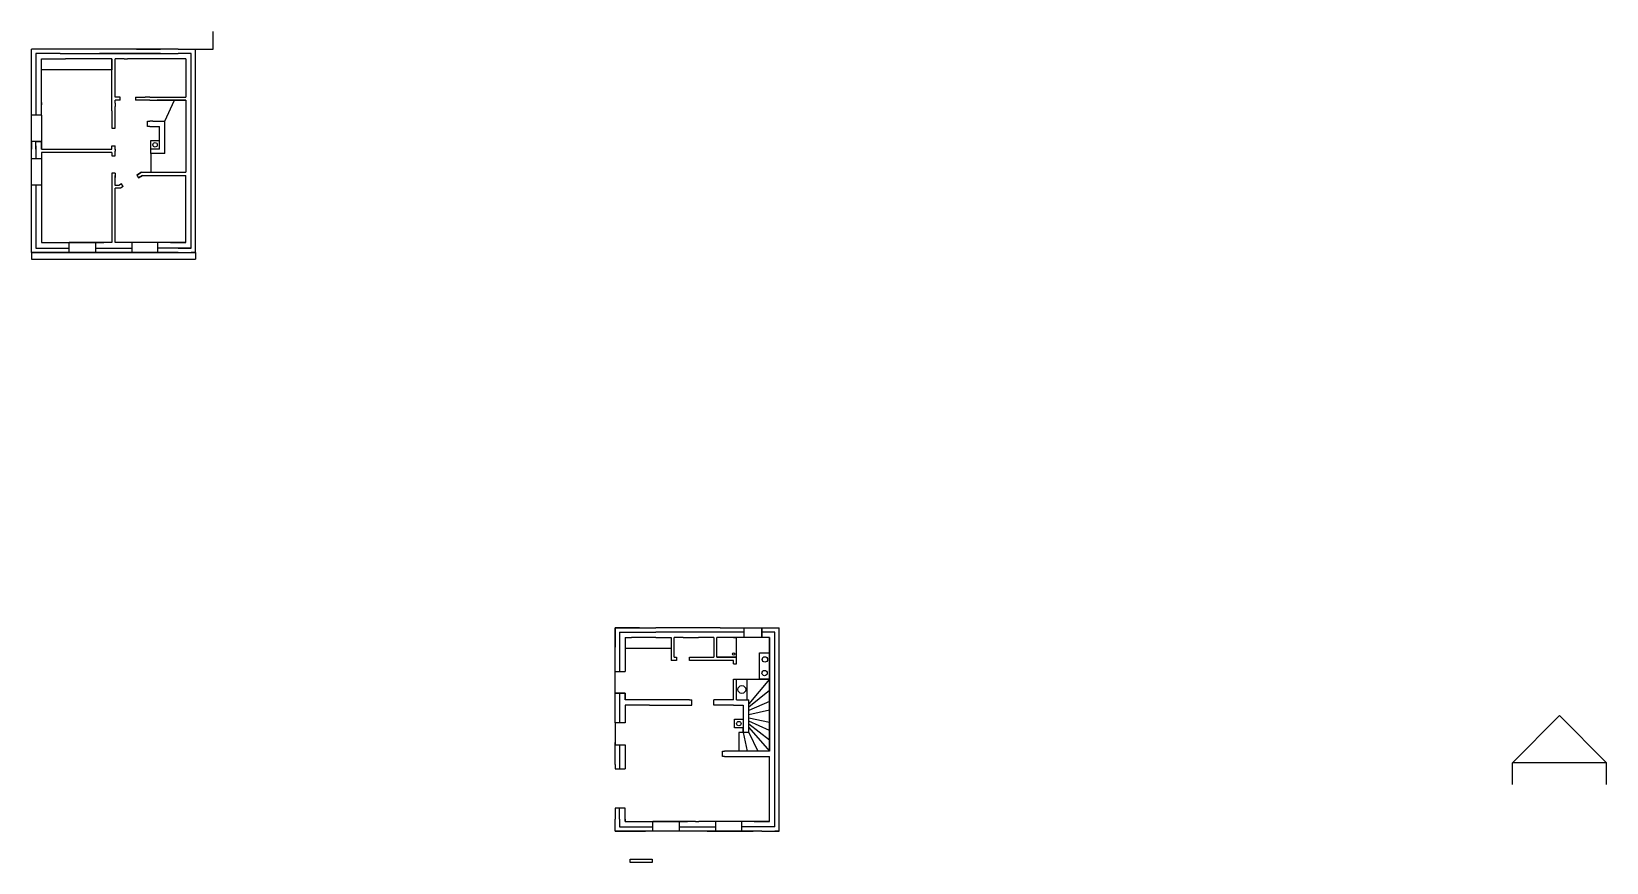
# Model space of a CAD drawing. Header units: inches. Extents: x -3325649 to -3244416, y 545985 to 644263.
# Drawn here: x -3325649 to -3253675, y 606287 to 644263 of the extents above; entities that cross this region are included whole.
import ezdxf

# ---------------------------------------------------------------- set-up
doc = ezdxf.new("R2010")
doc.units = ezdxf.units.IN
doc.header["$MEASUREMENT"] = 0

msp = doc.modelspace()

# ---------------------------------------------------------------- linework, layer by layer
for p, q in [((-3317349.02643, 643463.10277, 3400), (-3317349.02643, 644263.10277, 3400)), ((-3325649.02643, 640438.10277, 1000), (-3325649.02643, 643463.10277, 1000)), ((-3325649.02643, 634163.10277, 1000), (-3325649.02643, 643463.10277, 1000)), ((-3324539.02643, 643463.10277, 1000), (-3325649.02643, 643463.10277, 1000)), ((-3323449.02643, 643463.10277, 1000), (-3324539.02643, 643463.10277, 1000)), ((-3318949.02643, 643463.10277, 1000), (-3323449.02643, 643463.10277, 1000)), ((-3321849.02643, 643463.10277, 1000), (-3322549.02643, 643463.10277, 1000)), ((-3320849.02643, 643463.10277, 1000), (-3321849.02643, 643463.10277, 1000)), ((-3320849.02643, 643463.10277, 1000), (-3319749.02643, 643463.10277, 1000)), ((-3318949.02643, 643463.10277, 1000), (-3318149.02643, 643463.10277, 1000)), ((-3318149.02643, 634163.10277, 1000), (-3318149.02643, 643463.10277, 1000)), ((-3318149.02643, 643463.10277, 3400), (-3317349.02643, 643463.10277, 3400)), ((-3325449.02643, 643263.10277, 1000), (-3325449.02643, 640438.10277, 1000)), ((-3324339.02643, 643263.10277, 1000), (-3325449.02643, 643263.10277, 1000)), ((-3325199.02643, 640438.10277, 1000), (-3325199.02643, 643013.10277, 1000)), ((-3325199.02643, 643013.10277, 1000), (-3324089.02643, 643013.10277, 1000)), ((-3324339.02643, 643263.10277, 1000), (-3323449.02643, 643263.10277, 1000)), ((-3321974.02643, 643013.10277, 1000), (-3324089.02643, 643013.10277, 1000)), ((-3323449.02643, 643263.10277, 1000), (-3318949.02643, 643263.10277, 1000)), ((-3321849.02643, 643263.10277, 1000), (-3322549.02643, 643263.10277, 1000)), ((-3321974.02643, 640638.10277, 1000), (-3321974.02643, 643013.10277, 1000)), ((-3321974.02643, 643013.10277, 1000), (-3321974.02643, 642513.10277, 1000)), ((-3320849.02643, 643263.10277, 1000), (-3321849.02643, 643263.10277, 1000)), ((-3321419.02643, 643013.10277, 1000), (-3321824.02643, 643013.10277, 1000)), ((-3321824.02643, 641268.10277, 1000), (-3321824.02643, 643013.10277, 1000)), ((-3321419.02643, 643013.10277, 1000), (-3321269.02643, 643013.10277, 1000)), ((-3318599.02643, 643013.10277, 1000), (-3321269.02643, 643013.10277, 1000)), ((-3319749.02643, 643263.10277, 1000), (-3320849.02643, 643263.10277, 1000)), ((-3318349.02643, 643263.10277, 1000), (-3318949.02643, 643263.10277, 1000)), ((-3318349.02643, 643263.10277, 1000), (-3318949.02643, 643263.10277, 1000)), ((-3318599.02643, 643013.10277, 1000), (-3318599.02643, 641268.10277, 1000)), ((-3318349.02643, 634363.10277, 1000), (-3318349.02643, 643263.10277, 1000)), ((-3321974.02643, 642513.10277, 1000), (-3325199.02643, 642513.10277, 1000)), ((-3325199.02643, 641013.10277, 1000), (-3325199.02643, 640913.10277, 1000)), ((-3321974.02643, 640638.10277, 1000), (-3321974.02643, 639838.10277, 1000)), ((-3321604.02643, 641268.10277, 1000), (-3321824.02643, 641268.10277, 1000)), ((-3321824.02643, 640988.10277, 1000), (-3321824.02643, 641118.10277, 1000)), ((-3321604.02643, 641118.10277, 1000), (-3321824.02643, 641118.10277, 1000)), ((-3321824.02643, 640988.10277, 1000), (-3321824.02643, 640838.10277, 1000)), ((-3321824.02643, 640638.10277, 1000), (-3321824.02643, 640838.10277, 1000)), ((-3321824.02643, 640638.10277, 1000), (-3321824.02643, 640838.10277, 1000)), ((-3321824.02643, 639838.10277, 1000), (-3321824.02643, 640638.10277, 1000)), ((-3321604.02643, 641118.10277, 1000), (-3321604.02643, 641268.10277, 1000)), ((-3320904.02643, 641268.10277, 1000), (-3320449.02643, 641268.10277, 1000)), ((-3320904.02643, 641268.10277, 1000), (-3320904.02643, 641118.10277, 1000)), ((-3320449.02643, 641118.10277, 1000), (-3320904.02643, 641118.10277, 1000)), ((-3320249.02643, 641268.10277, 1000), (-3320449.02643, 641268.10277, 1000)), ((-3320249.02643, 641118.10277, 1000), (-3320449.02643, 641118.10277, 1000)), ((-3320249.02643, 641268.10277, 1000), (-3318599.02643, 641268.10277, 1000)), ((-3320249.02643, 641118.10277, 1000), (-3320099.02643, 641118.10277, 1000)), ((-3320099.02643, 641118.10277, 1000), (-3318599.02643, 641118.10277, 1000)), ((-3318599.02643, 641118.10277, 1000), (-3319899.02643, 641118.10277, 1000)), ((-3319549.02643, 640168.10277, 1000), (-3319118.05854, 641118.10277, 1000)), ((-3318599.02643, 641118.10277, 1000), (-3319049.02643, 641118.10277, 1000)), ((-3318599.02643, 641118.10277, 1000), (-3318599.02643, 637828.10277, 1000)), ((-3325199.02643, 640438.10277, 1000), (-3325649.02643, 640438.10277, 1000)), ((-3325199.02643, 640438.10277, 1000), (-3325199.02643, 639038.10277, 1000)), ((-3320349.02643, 640168.10277, 1000), (-3320249.02643, 640168.10277, 1000)), ((-3320349.02643, 639918.10277, 1000), (-3320349.02643, 640168.10277, 1000)), ((-3320249.02643, 639918.10277, 1000), (-3320349.02643, 639918.10277, 1000)), ((-3320099.02643, 640168.10277, 1000), (-3320249.02643, 640168.10277, 1000)), ((-3320249.02643, 639918.10277, 1000), (-3319799.02643, 639918.10277, 1000)), ((-3320099.02643, 640168.10277, 1000), (-3319699.02643, 640168.10277, 1000)), ((-3319799.02643, 638883.10277, 1000), (-3319799.02643, 639918.10277, 1000)), ((-3319699.02643, 640168.10277, 1000), (-3319549.02643, 640168.10277, 1000)), ((-3319549.02643, 638683.10277, 1000), (-3319549.02643, 640168.10277, 1000)), ((-3325649.02643, 639038.10277, 1000), (-3325649.02643, 639238.10277, 1000)), ((-3325649.02643, 639238.10277, 1000), (-3325649.02643, 638888.10277, 1000)), ((-3325199.02643, 639238.10277, 1000), (-3325649.02643, 639238.10277, 1000)), ((-3325449.02643, 638888.10277, 1000), (-3325449.02643, 639238.10277, 1000)), ((-3325449.02643, 639238.10277, 1000), (-3325199.02643, 639238.10277, 1000)), ((-3325199.02643, 639038.10277, 1000), (-3325199.02643, 639238.10277, 1000)), ((-3325199.02643, 639138.10277, 1000), (-3325199.02643, 639238.10277, 1000)), ((-3325199.02643, 638888.10277, 1000), (-3325199.02643, 639188.10277, 1000)), ((-3325199.02643, 639038.10277, 1000), (-3325199.02643, 639138.10277, 1000)), ((-3321974.02643, 639838.10277, 1000), (-3321824.02643, 639838.10277, 1000)), ((-3320199.02643, 638883.10277, 1000), (-3320199.02643, 639283.10277, 1000)), ((-3320199.02643, 639283.10277, 1000), (-3319799.02643, 639283.10277, 1000)), ((-3319799.02643, 639283.10277, 1000), (-3319799.02643, 639300.60277, 1000)), ((-3325649.02643, 638688.10277, 1000), (-3325649.02643, 639038.10277, 1000)), ((-3325199.02643, 638438.10277, 1000), (-3325649.02643, 638438.10277, 1000)), ((-3325449.02643, 639038.10277, 1000), (-3325449.02643, 638688.10277, 1000)), ((-3325449.02643, 638688.10277, 1000), (-3325449.02643, 638438.10277, 1000)), ((-3325199.02643, 639038.10277, 1000), (-3325199.02643, 638888.10277, 1000)), ((-3325199.02643, 638888.10277, 1000), (-3323015.95369, 638888.10277, 1000)), ((-3321974.02643, 638738.10277, 1000), (-3325199.02643, 638738.10277, 1000)), ((-3325199.02643, 638738.10277, 1000), (-3325199.02643, 638688.10277, 1000)), ((-3325199.02643, 638738.10277, 1000), (-3325199.02643, 638438.10277, 1000)), ((-3325199.02643, 638438.10277, 1000), (-3325199.02643, 637238.10277, 1000)), ((-3323015.95369, 638888.10277, 1000), (-3321974.02643, 638888.10277, 1000)), ((-3321974.02643, 638888.10277, 1000), (-3321974.02643, 639038.10277, 1000)), ((-3321974.02643, 639038.10277, 1000), (-3321824.02643, 639038.10277, 1000)), ((-3321974.02643, 638738.10277, 1000), (-3321974.02643, 638638.10277, 1000)), ((-3321974.02643, 638638.10277, 1000), (-3321974.02643, 638588.10277, 1000)), ((-3321974.02643, 638588.10277, 1000), (-3321824.02643, 638588.10277, 1000)), ((-3321824.02643, 638869.31467, 1000), (-3321824.02643, 639038.10277, 1000)), ((-3321824.02643, 638888.10277, 1000), (-3321824.02643, 638788.10277, 1000)), ((-3321824.02643, 638588.10277, 1000), (-3321824.02643, 638788.10277, 1000)), ((-3319799.02643, 638883.10277, 1000), (-3320199.02643, 638883.10277, 1000)), ((-3320199.02643, 638683.10277, 1000), (-3320199.02643, 638883.10277, 1000)), ((-3319799.02643, 638683.10277, 1000), (-3320199.02643, 638683.10277, 1000)), ((-3320199.02643, 638683.10277, 1000), (-3320199.02643, 637828.10277, 1000)), ((-3319799.02643, 638683.10277, 1000), (-3319999.02643, 638683.10277, 1000)), ((-3319549.02643, 638683.10277, 1000), (-3319799.02643, 638683.10277, 1000)), ((-3321974.02643, 637788.10277, 1000), (-3321974.02643, 634613.10277, 1000)), ((-3321824.02643, 637788.10277, 1000), (-3321974.02643, 637788.10277, 1000)), ((-3321824.02643, 637788.10277, 1000), (-3321824.02643, 637588.10277, 1000)), ((-3320840.53278, 637703.10277, 1000), (-3320624.02643, 637828.10277, 1000)), ((-3320624.02643, 637828.10277, 1000), (-3320840.53278, 637703.10277, 1000)), ((-3320840.53278, 637703.10277, 1000), (-3320765.53278, 637573.19896, 1000)), ((-3320624.02643, 637828.10277, 1000), (-3318599.02643, 637828.10277, 1000)), ((-3325649.02643, 634163.10277, 1000), (-3325649.02643, 637488.10277, 1000)), ((-3325199.02643, 637238.10277, 1000), (-3325649.02643, 637238.10277, 1000)), ((-3325449.02643, 637238.10277, 1000), (-3325449.02643, 634363.10277, 1000)), ((-3325199.02643, 637488.10277, 1000), (-3325199.02643, 634613.10277, 1000)), ((-3321824.02643, 637228.10277, 1000), (-3321824.02643, 637688.10277, 1000)), ((-3321663.25692, 637228.10277, 1000), (-3321824.02643, 637228.10277, 1000)), ((-3321824.02643, 634613.10277, 1000), (-3321824.02643, 637098.19896, 1000)), ((-3321588.25692, 637098.19896, 1000), (-3321824.02643, 637098.19896, 1000)), ((-3321533.35311, 637303.10277, 1000), (-3321663.25692, 637228.10277, 1000)), ((-3321458.35311, 637173.19896, 1000), (-3321588.25692, 637098.19896, 1000)), ((-3321458.35311, 637173.19896, 1000), (-3321533.35311, 637303.10277, 1000)), ((-3320765.53278, 637573.19896, 1000), (-3320583.83405, 637678.10277, 1000)), ((-3320583.83405, 637678.10277, 1000), (-3320765.53278, 637573.19896, 1000)), ((-3320583.83405, 637678.10277, 1000), (-3318599.02643, 637678.10277, 1000)), ((-3318599.02643, 637578.10277, 1000), (-3318599.02643, 637678.10277, 1000)), ((-3318599.02643, 634613.10277, 1000), (-3318599.02643, 637578.10277, 1000)), ((-3318599.02643, 634613.10277, 1000), (-3318599.02643, 636513.10277, 1000)), ((-3318599.02643, 635213.10277, 1000), (-3318599.02643, 635813.10277, 1000)), ((-3325649.02643, 634163.10277, 1000), (-3324259.02643, 634163.10277, 1000)), ((-3319259.02643, 634163.10277, 1000), (-3325649.02643, 634163.10277, 1000)), ((-3325649.02643, 634163.10277, 1600), (-3325649.02643, 633863.10277, 1600)), ((-3325449.02643, 634363.10277, 1000), (-3323929.02643, 634363.10277, 1000)), ((-3325199.02643, 634713.10277, 1000), (-3325199.02643, 634613.10277, 1000)), ((-3325199.02643, 634613.10277, 1000), (-3324259.02643, 634613.10277, 1000)), ((-3325199.02643, 634613.10277, 1000), (-3322529.02643, 634613.10277, 1000)), ((-3324849.02643, 634163.10277, 1000), (-3324449.02643, 634163.10277, 1000)), ((-3324449.02643, 634613.10277, 1000), (-3323929.02643, 634613.10277, 1000)), ((-3324449.02643, 634613.10277, 1000), (-3323929.02643, 634613.10277, 1000)), ((-3324449.02643, 634163.10277, 1000), (-3323929.02643, 634163.10277, 1000)), ((-3323929.02643, 634163.10277, 1000), (-3323929.02643, 634613.10277, 1000)), ((-3322529.02643, 634613.10277, 1000), (-3323929.02643, 634613.10277, 1000)), ((-3321974.02643, 634613.10277, 1000), (-3323754.02643, 634613.10277, 1000)), ((-3321974.02643, 634613.10277, 1000), (-3323149.02643, 634613.10277, 1000)), ((-3321069.02643, 634163.10277, 1000), (-3323149.02643, 634163.10277, 1000)), ((-3322529.02643, 634613.10277, 1000), (-3322729.02643, 634613.10277, 1000)), ((-3322729.02643, 634613.10277, 1000), (-3322529.02643, 634613.10277, 1000)), ((-3322529.02643, 634613.10277, 1000), (-3322729.02643, 634613.10277, 1000)), ((-3322729.02643, 634613.10277, 1000), (-3322729.02643, 634163.10277, 1000)), ((-3322729.02643, 634363.10277, 1000), (-3321069.02643, 634363.10277, 1000)), ((-3322349.02643, 634163.10277, 1000), (-3322729.02643, 634163.10277, 1000)), ((-3322529.02643, 634613.10277, 1000), (-3322349.02643, 634613.10277, 1000)), ((-3322349.02643, 634613.10277, 1000), (-3322379.02643, 634613.10277, 1000)), ((-3318949.02643, 634613.10277, 1000), (-3321824.02643, 634613.10277, 1000)), ((-3321449.02643, 634163.10277, 1000), (-3321069.02643, 634163.10277, 1000)), ((-3321069.02643, 634613.10277, 1000), (-3321069.02643, 634163.10277, 1000)), ((-3319869.02643, 634163.10277, 1000), (-3319869.02643, 634613.10277, 1000)), ((-3318349.02643, 634363.10277, 1000), (-3319869.02643, 634363.10277, 1000)), ((-3319349.02643, 634163.10277, 1000), (-3319869.02643, 634163.10277, 1000)), ((-3318949.02643, 634163.10277, 1000), (-3319349.02643, 634163.10277, 1000)), ((-3318599.02643, 634613.10277, 1000), (-3319299.02643, 634613.10277, 1000)), ((-3319299.02643, 634613.10277, 1000), (-3318599.02643, 634613.10277, 1000)), ((-3318949.02643, 634613.10277, 1000), (-3318599.02643, 634613.10277, 1000)), ((-3318949.02643, 634363.10277, 1000), (-3318349.02643, 634363.10277, 1000)), ((-3318949.02643, 634163.10277, 1000), (-3318149.02643, 634163.10277, 1000)), ((-3318349.02643, 634363.10277, 1000), (-3318599.02643, 634363.10277, 1000)), ((-3318149.02643, 634163.10277, 1000), (-3318349.02643, 634163.10277, 1000)), ((-3325649.02643, 633863.10277, 1600), (-3318149.02643, 633863.10277, 1600)), ((-3298975.23004, 617015.03881, 1000), (-3298225.23004, 617015.03881, 1000)), ((-3298975.23004, 617015.03881, 1000), (-3298975.23004, 616120.03881, 1000)), ((-3298975.23004, 617015.03881, 1000), (-3298975.23004, 616120.03881, 1000)), ((-3297865.23004, 617015.03881, 1000), (-3298975.23004, 617015.03881, 1000)), ((-3298975.23004, 614920.03881, 1000), (-3298975.23004, 617015.03881, 1000)), ((-3298225.23004, 617015.03881, 1000), (-3297115.23004, 617015.03881, 1000)), ((-3296215.23004, 617015.03881, 1000), (-3297115.23004, 617015.03881, 1000)), ((-3295175.23004, 617015.03881, 1000), (-3296215.23004, 617015.03881, 1000)), ((-3294175.23004, 617015.03881, 1000), (-3295175.23004, 617015.03881, 1000)), ((-3294175.23004, 617015.03881, 1000), (-3293075.23004, 617015.03881, 1000)), ((-3293075.23004, 616565.03881, 1000), (-3293075.23004, 617015.03881, 1000)), ((-3293075.23004, 617015.03881, 1000), (-3292275.23004, 617015.03881, 1000)), ((-3293075.23004, 616565.03881, 1000), (-3293075.23004, 617015.03881, 1000)), ((-3292275.23004, 617015.03881, 1000), (-3291475.23004, 617015.03881, 1000)), ((-3292275.23004, 616565.03881, 1000), (-3292275.23004, 617015.03881, 1000)), ((-3292275.23004, 617015.03881, 1000), (-3292275.23004, 616565.03881, 1000)), ((-3291475.23004, 607715.03881, 1000), (-3291475.23004, 617015.03881, 1000)), ((-3298775.23004, 616815.03881, 1000), (-3298775.23004, 615020.03881, 1000)), ((-3298775.23004, 616815.03881, 1000), (-3298225.23004, 616815.03881, 1000)), ((-3298525.23004, 616565.03881, 1000), (-3298525.23004, 615020.03881, 1000)), ((-3298525.23004, 616565.03881, 1000), (-3298225.23004, 616565.03881, 1000)), ((-3298525.23004, 616565.03881, 1000), (-3298525.23004, 616265.03881, 1000)), ((-3298225.23004, 616815.03881, 1000), (-3297115.23004, 616815.03881, 1000)), ((-3297115.23004, 616565.03881, 1000), (-3298225.23004, 616565.03881, 1000)), ((-3296215.23004, 616815.03881, 1000), (-3297115.23004, 616815.03881, 1000)), ((-3297115.23004, 616565.03881, 1000), (-3296425.23004, 616565.03881, 1000)), ((-3296425.23004, 616565.03881, 1000), (-3296425.23004, 615665.03881, 1000)), ((-3296425.23004, 616565.03881, 1000), (-3296425.23004, 616065.03881, 1000)), ((-3296275.23004, 615665.03881, 1000), (-3296275.23004, 616565.03881, 1000)), ((-3295875.23004, 616565.03881, 1000), (-3296275.23004, 616565.03881, 1000)), ((-3295175.23004, 616815.03881, 1000), (-3296215.23004, 616815.03881, 1000)), ((-3295875.23004, 616565.03881, 1000), (-3295825.23004, 616565.03881, 1000)), ((-3295825.23004, 616565.03881, 1000), (-3295675.23004, 616565.03881, 1000)), ((-3295675.23004, 616565.03881, 1000), (-3295525.23004, 616565.03881, 1000)), ((-3295525.23004, 616565.03881, 1000), (-3295375.23004, 616565.03881, 1000)), ((-3295375.23004, 616565.03881, 1000), (-3295175.23004, 616565.03881, 1000)), ((-3294175.23004, 616815.03881, 1000), (-3295175.23004, 616815.03881, 1000)), ((-3294475.23004, 616565.03881, 1000), (-3295175.23004, 616565.03881, 1000)), ((-3294475.23004, 616565.03881, 1000), (-3294475.23004, 615665.03881, 1000)), ((-3294175.23004, 616565.03881, 1000), (-3294325.23004, 616565.03881, 1000)), ((-3294325.23004, 615665.03881, 1000), (-3294325.23004, 616565.03881, 1000)), ((-3293075.23004, 616815.03881, 1000), (-3294175.23004, 616815.03881, 1000)), ((-3293075.23004, 616565.03881, 1000), (-3294175.23004, 616565.03881, 1000)), ((-3293575.23004, 616565.03881, 1000), (-3293425.23004, 616565.03881, 1000)), ((-3293075.23004, 616565.03881, 1000), (-3293475.23004, 616565.03881, 1000)), ((-3293425.23004, 615665.03881, 1000), (-3293425.23004, 616565.03881, 1000)), ((-3292275.23004, 616565.03881, 1000), (-3293075.23004, 616565.03881, 1000)), ((-3291675.23004, 616815.03881, 1000), (-3292275.23004, 616815.03881, 1000)), ((-3291675.23004, 616815.03881, 1000), (-3292275.23004, 616815.03881, 1000)), ((-3292275.23004, 616815.03881, 1000), (-3292275.23004, 616565.03881, 1000)), ((-3291925.23004, 616565.03881, 1000), (-3292275.23004, 616565.03881, 1000)), ((-3291925.23004, 611380.03881, 1000), (-3291925.23004, 616565.03881, 1000)), ((-3291925.23004, 616565.03881, 1000), (-3291925.23004, 611380.03881, 1000)), ((-3291675.23004, 607915.03881, 1000), (-3291675.23004, 616815.03881, 1000)), ((-3296425.23004, 616065.03881, 1000), (-3298525.23004, 616065.03881, 1000)), ((-3296425.23004, 615665.03881, 1000), (-3296425.23004, 615515.03881, 1000)), ((-3296175.23004, 615515.03881, 1000), (-3296425.23004, 615515.03881, 1000)), ((-3296275.23004, 615665.03881, 1000), (-3296175.23004, 615665.03881, 1000)), ((-3296175.23004, 615665.03881, 1000), (-3296175.23004, 615515.03881, 1000)), ((-3295575.23004, 615515.03881, 1000), (-3295575.23004, 615665.03881, 1000)), ((-3295575.23004, 615665.03881, 1000), (-3294775.23004, 615665.03881, 1000)), ((-3294775.23004, 615515.03881, 1000), (-3295575.23004, 615515.03881, 1000)), ((-3294775.23004, 615665.03881, 1000), (-3294575.23004, 615665.03881, 1000)), ((-3294575.23004, 615515.03881, 1000), (-3294775.23004, 615515.03881, 1000)), ((-3294575.23004, 615665.03881, 1000), (-3294475.23004, 615665.03881, 1000)), ((-3294475.23004, 615515.03881, 1000), (-3294575.23004, 615515.03881, 1000)), ((-3293575.23004, 615515.03881, 1000), (-3294475.23004, 615515.03881, 1000)), ((-3293425.23004, 615665.03881, 1000), (-3294325.23004, 615665.03881, 1000)), ((-3294325.23004, 615665.03881, 1000), (-3293425.23004, 615665.03881, 1000)), ((-3293425.23004, 615665.03881, 1000), (-3293575.23004, 615665.03881, 1000)), ((-3293575.23004, 615370.03881, 1000), (-3293575.23004, 615515.03881, 1000)), ((-3293425.23004, 615370.03881, 1000), (-3293425.23004, 615665.03881, 1000)), ((-3292375.23004, 615470.03881, 1000), (-3292375.23004, 615870.03881, 1000)), ((-3292375.23004, 615870.03881, 1000), (-3291925.23004, 615870.03881, 1000)), ((-3292375.23004, 614670.03881, 1000), (-3292375.23004, 615470.03881, 1000)), ((-3298975.23004, 614020.03881, 1000), (-3298975.23004, 615020.03881, 1000)), ((-3298975.23004, 615020.03881, 1000), (-3298525.23004, 615020.03881, 1000)), ((-3293575.23004, 615370.03881, 1000), (-3293425.23004, 615370.03881, 1000)), ((-3293575.23004, 613720.03881, 1000), (-3293575.23004, 614670.03881, 1000)), ((-3293575.23004, 614670.03881, 1000), (-3293425.23004, 614670.03881, 1000)), ((-3293425.23004, 613720.03881, 1000), (-3293425.23004, 614670.03881, 1000)), ((-3293425.23004, 614670.03881, 1000), (-3291925.23004, 614670.03881, 1000)), ((-3292950.23004, 613720.03881, 1000), (-3292950.23004, 614670.03881, 1000)), ((-3291925.23004, 614670.03881, 1000), (-3292875.23004, 613533.03705, 1000)), ((-3291925.23004, 614670.03881, 1000), (-3292375.23004, 614670.03881, 1000)), ((-3298975.23004, 614020.03881, 1000), (-3298525.23004, 614020.03881, 1000)), ((-3298525.23004, 614020.03881, 1000), (-3298975.23004, 614020.03881, 1000)), ((-3298975.23004, 612670.03881, 1000), (-3298975.23004, 614020.03881, 1000)), ((-3298775.23004, 614020.03881, 1000), (-3298775.23004, 612670.03881, 1000)), ((-3298525.23004, 613720.03881, 1000), (-3298525.23004, 614020.03881, 1000)), ((-3298525.23004, 614020.03881, 1000), (-3298525.23004, 613720.03881, 1000)), ((-3291925.23004, 614142.68304, 1000), (-3292875.23004, 613392.67604, 1000)), ((-3295575.23004, 613720.03881, 1000), (-3298525.23004, 613720.03881, 1000)), ((-3298525.23004, 613470.03881, 1000), (-3298525.23004, 612670.03881, 1000)), ((-3297415.23004, 613470.03881, 1000), (-3298525.23004, 613470.03881, 1000)), ((-3297415.23004, 613470.03881, 1000), (-3295475.23004, 613470.03881, 1000)), ((-3295575.23004, 613720.03881, 1000), (-3295475.23004, 613720.03881, 1000)), ((-3295575.23004, 613470.03881, 1000), (-3295475.23004, 613470.03881, 1000)), ((-3295475.23004, 613470.03881, 1000), (-3295475.23004, 613720.03881, 1000)), ((-3294475.23004, 613470.03881, 1000), (-3294475.23004, 613720.03881, 1000)), ((-3293575.23004, 613720.03881, 1000), (-3294475.23004, 613720.03881, 1000)), ((-3293675.23004, 613470.03881, 1000), (-3294475.23004, 613470.03881, 1000)), ((-3293575.23004, 613470.03881, 1000), (-3293675.23004, 613470.03881, 1000)), ((-3293575.23004, 613470.03881, 1000), (-3293125.23004, 613470.03881, 1000)), ((-3293425.23004, 613720.03881, 1000), (-3293025.23004, 613720.03881, 1000)), ((-3293125.23004, 613470.03881, 1000), (-3293125.23004, 612235.03881, 1000)), ((-3293025.23004, 613720.03881, 1000), (-3292875.23004, 613720.03881, 1000)), ((-3292875.23004, 612235.03881, 1000), (-3292875.23004, 613720.03881, 1000)), ((-3291925.23004, 613647.6784, 1000), (-3292875.23004, 613227.67448, 1000)), ((-3292875.23004, 613056.67291, 1000), (-3291925.23004, 613257.72378, 1000)), ((-3298525.23004, 612670.03881, 1000), (-3298975.23004, 612670.03881, 1000)), ((-3298975.23004, 612670.03881, 1000), (-3298975.23004, 612670.03881, 1000)), ((-3298975.23004, 612670.03881, 1000), (-3298975.23004, 611670.03881, 1000)), ((-3298525.23004, 612770.03881, 1000), (-3298525.23004, 612670.03881, 1000)), ((-3293525.23004, 612435.03881, 1000), (-3293525.23004, 612835.03881, 1000)), ((-3293525.23004, 612835.03881, 1000), (-3293125.23004, 612835.03881, 1000)), ((-3293125.23004, 612835.03881, 1000), (-3293125.23004, 612852.53881, 1000)), ((-3292875.23004, 612898.40471, 1000), (-3291925.23004, 612697.35383, 1000)), ((-3291925.23004, 612315.666, 1000), (-3292875.23004, 612750.67005, 1000)), ((-3291925.23004, 611883.66199, 1000), (-3292875.23004, 612603.66868, 1000)), ((-3257975.04644, 610847.55277, 2400), (-3255825.04644, 612997.55277, 2400)), ((-3253675.04644, 610847.55277, 2400), (-3255825.04644, 612997.55277, 2400)), ((-3293125.23004, 612435.03881, 1000), (-3293525.23004, 612435.03881, 1000)), ((-3293125.23004, 612235.03881, 1000), (-3293325.23004, 612235.03881, 1000)), ((-3293325.23004, 612235.03881, 1000), (-3293325.23004, 611380.03881, 1000)), ((-3293125.23004, 612235.03881, 1000), (-3293125.23004, 612435.03881, 1000)), ((-3293125.23004, 612235.03881, 1000), (-3293125.23004, 612245.03881, 1000)), ((-3293125.23004, 612245.03881, 1000), (-3292875.23004, 612245.03881, 1000)), ((-3292875.23004, 612235.03881, 1000), (-3293125.23004, 612235.03881, 1000)), ((-3293125.23004, 612235.03881, 1000), (-3292951.23004, 611380.03881, 1000)), ((-3292875.23004, 612458.97892, 1000), (-3291925.23004, 611380.03881, 1000)), ((-3292875.23004, 612235.03881, 1000), (-3292458.35215, 611380.03881, 1000)), ((-3298975.23004, 610765.03881, 1000), (-3298975.23004, 611770.03881, 1000)), ((-3298975.23004, 611670.03881, 1000), (-3298525.23004, 611670.03881, 1000)), ((-3298775.23004, 611670.03881, 1000), (-3298775.23004, 610765.03881, 1000)), ((-3298525.23004, 611670.03881, 1000), (-3298525.23004, 610565.03881, 1000)), ((-3294077.23004, 611130.03881, 1000), (-3294077.23004, 611380.03881, 1000)), ((-3294077.23004, 611380.03881, 1000), (-3293977.23004, 611380.03881, 1000)), ((-3293977.23004, 611130.03881, 1000), (-3294077.23004, 611130.03881, 1000)), ((-3291925.23004, 611380.03881, 1000), (-3293977.23004, 611380.03881, 1000)), ((-3293977.23004, 611130.03881, 1000), (-3291925.23004, 611130.03881, 1000)), ((-3291925.23004, 608165.03881, 1000), (-3291925.23004, 611130.03881, 1000)), ((-3298975.23004, 610765.03881, 1000), (-3298975.23004, 610565.03881, 1000)), ((-3298975.23004, 610565.03881, 1000), (-3298525.23004, 610565.03881, 1000)), ((-3298775.23004, 610765.03881, 1000), (-3298775.23004, 610565.03881, 1000)), ((-3257975.04644, 609847.55277, 2400), (-3257975.04644, 610847.55277, 2400)), ((-3253675.04644, 610847.55277, 2400), (-3257975.04644, 610847.55277, 2400)), ((-3253675.04644, 609847.55277, 2400), (-3253675.04644, 610847.55277, 2400)), ((-3291925.23004, 608765.03881, 1000), (-3291925.23004, 609365.03881, 1000)), ((-3298525.23004, 608765.03881, 1000), (-3298975.23004, 608765.03881, 1000)), ((-3298975.23004, 608765.03881, 1000), (-3298975.23004, 608265.03881, 1000)), ((-3298975.23004, 607715.03881, 1000), (-3298975.23004, 608265.03881, 1000)), ((-3298775.23004, 608265.03881, 1000), (-3298775.23004, 608765.03881, 1000)), ((-3298775.23004, 608265.03881, 1000), (-3298775.23004, 607915.03881, 1000)), ((-3298525.23004, 608165.03881, 1000), (-3298525.23004, 608765.03881, 1000)), ((-3298525.23004, 608265.03881, 1000), (-3298525.23004, 608165.03881, 1000)), ((-3298525.23004, 608165.03881, 1000), (-3298525.23004, 608265.03881, 1000)), ((-3298975.23004, 607715.03881, 1000), (-3297585.23004, 607715.03881, 1000)), ((-3292585.23004, 607715.03881, 1000), (-3298975.23004, 607715.03881, 1000)), ((-3298775.23004, 607915.03881, 1000), (-3297255.23004, 607915.03881, 1000)), ((-3298525.23004, 608165.03881, 1000), (-3297585.23004, 608165.03881, 1000)), ((-3298525.23004, 608165.03881, 1000), (-3295855.23004, 608165.03881, 1000)), ((-3297775.23004, 608165.03881, 1000), (-3297255.23004, 608165.03881, 1000)), ((-3297775.23004, 608165.03881, 1000), (-3297255.23004, 608165.03881, 1000)), ((-3297255.23004, 607715.03881, 1000), (-3297255.23004, 608165.03881, 1000)), ((-3295855.23004, 608165.03881, 1000), (-3297255.23004, 608165.03881, 1000)), ((-3295300.23004, 608165.03881, 1000), (-3297080.23004, 608165.03881, 1000)), ((-3295300.23004, 608165.03881, 1000), (-3296475.23004, 608165.03881, 1000)), ((-3295855.23004, 608165.03881, 1000), (-3296055.23004, 608165.03881, 1000)), ((-3296055.23004, 608165.03881, 1000), (-3295855.23004, 608165.03881, 1000)), ((-3295855.23004, 608165.03881, 1000), (-3296055.23004, 608165.03881, 1000)), ((-3296055.23004, 608165.03881, 1000), (-3296055.23004, 607715.03881, 1000)), ((-3296055.23004, 607915.03881, 1000), (-3294395.23004, 607915.03881, 1000)), ((-3295855.23004, 608165.03881, 1000), (-3295675.23004, 608165.03881, 1000)), ((-3295675.23004, 608165.03881, 1000), (-3295705.23004, 608165.03881, 1000)), ((-3295300.23004, 608165.03881, 1000), (-3295150.23004, 608165.03881, 1000)), ((-3292275.23004, 608165.03881, 1000), (-3295150.23004, 608165.03881, 1000)), ((-3294775.23004, 607715.03881, 1000), (-3293875.23004, 607715.03881, 1000)), ((-3294395.23004, 608165.03881, 1000), (-3294395.23004, 607715.03881, 1000)), ((-3292675.23004, 608165.03881, 1000), (-3293875.23004, 608165.03881, 1000)), ((-3293875.23004, 607715.03881, 1000), (-3292675.23004, 607715.03881, 1000)), ((-3292675.23004, 608165.03881, 1000), (-3293825.23004, 608165.03881, 1000)), ((-3293195.23004, 607715.03881, 1000), (-3293195.23004, 608165.03881, 1000)), ((-3291675.23004, 607915.03881, 1000), (-3293195.23004, 607915.03881, 1000)), ((-3292275.23004, 608165.03881, 1000), (-3292675.23004, 608165.03881, 1000)), ((-3292275.23004, 607715.03881, 1000), (-3292675.23004, 607715.03881, 1000)), ((-3291925.23004, 608165.03881, 1000), (-3292625.23004, 608165.03881, 1000)), ((-3292625.23004, 608165.03881, 1000), (-3291925.23004, 608165.03881, 1000)), ((-3292275.23004, 608165.03881, 1000), (-3291925.23004, 608165.03881, 1000)), ((-3292275.23004, 607715.03881, 1000), (-3291475.23004, 607715.03881, 1000)), ((-3291475.23004, 607715.03881, 1000), (-3291675.23004, 607715.03881, 1000)), ((-3298284.02643, 606436.81467, 1000), (-3297284.02643, 606436.81467, 1000)), ((-3298284.02643, 606286.81467, 1000), (-3298284.02643, 606436.81467, 1000)), ((-3297284.02643, 606286.81467, 1000), (-3298284.02643, 606286.81467, 1000)), ((-3297284.02643, 606436.81467, 1000), (-3297284.02643, 606286.81467, 1000))]:
    msp.add_line(p, q)
at = {"extrusion": (0, -1, 0)}
for p, q in [((-3325649.02643, 634163.10277, 3400), (-3318149.02643, 634163.10277, 3400)), ((-3323929.02643, 634163.10277, 1600), (-3325649.02643, 634163.10277, 1600)), ((-3318149.02643, 634163.10277, 3400), (-3318149.02643, 633863.10277, 3400))]:
    msp.add_line(p, q, dxfattribs=at)
for centre, radius in [((-3319999.02643, 639083.10277, 1000), 100), ((-3293567.74146, 615812.9443, 1000), 53.3851), ((-3292134.74554, 615567.08306, 1000), 124.16706), ((-3292149.25857, 614942.65091, 1000), 122.5545), ((-3293190.03662, 614193.72094, 1000), 180.36665), ((-3293325.23004, 612635.03881, 1000), 100)]:
    msp.add_circle(centre, radius)

doc.saveas('drawing.dxf')
